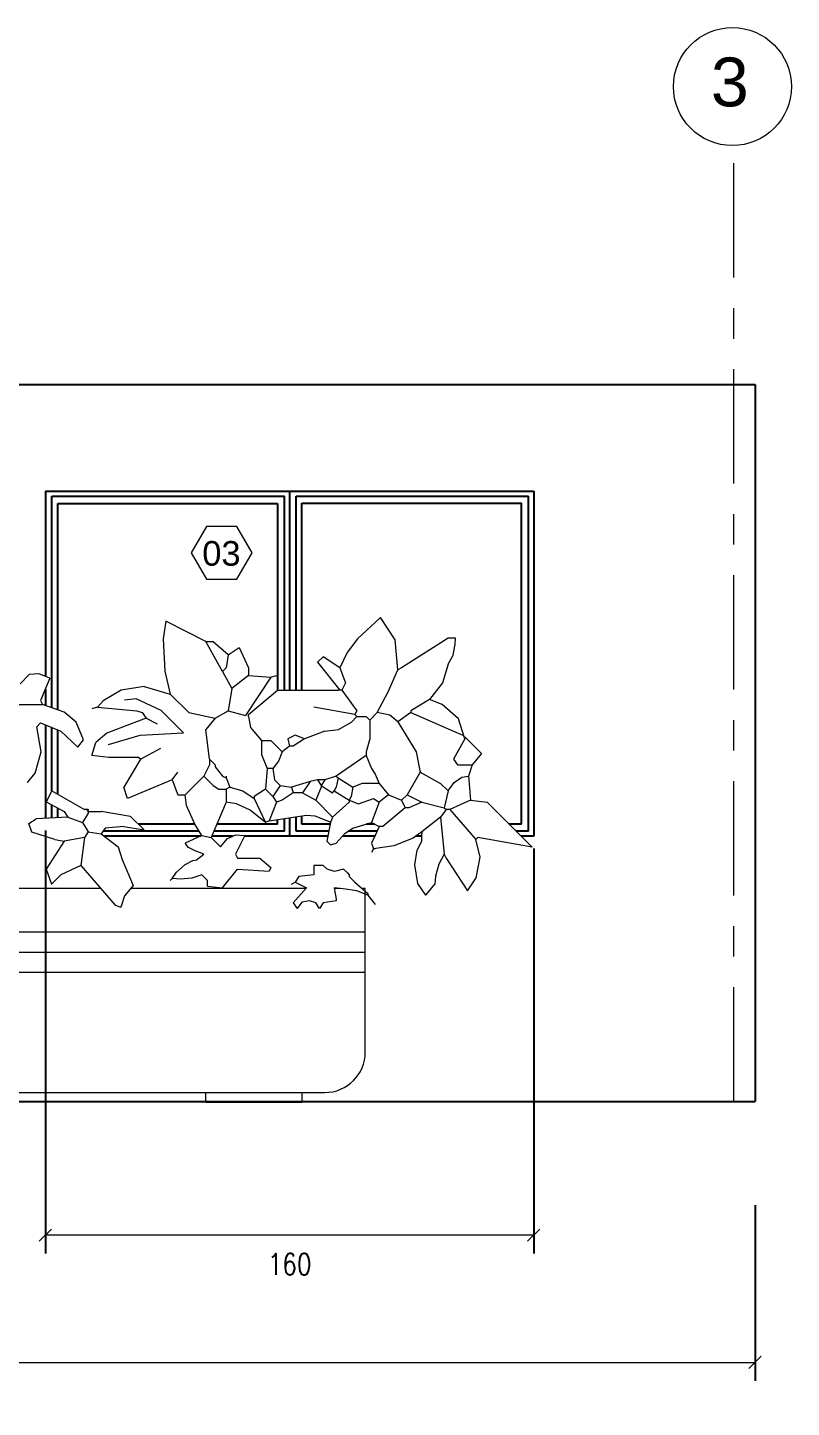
# Model space of a CAD drawing. Header units: inches. Extents: x -1721 to -596, y -6348 to -3031.
# Drawn here: x -911.146 to -908.644, y -3171.271 to -3166.749 of the extents above; entities that cross this region are included whole.
import ezdxf

# ---------------------------------------------------------------- set-up
doc = ezdxf.new("R2010")
doc.units = ezdxf.units.IN
doc.header["$MEASUREMENT"] = 0
doc.linetypes.add('$0$CENTERX2', pattern=[4, 2.5, -0.5, 0.5, -0.5])
doc.linetypes.add('$0$CENTRO2', pattern=[1.125, 0.75, -0.125, 0.125, -0.125])
for name, color, linetype, lineweight in [('$0$AA - serramenti e porte', 4, 'Continuous', 25), ('$0$AA pareti non sezionate', 2, 'Continuous', 25), ('$0$AA- arredo', 8, 'Continuous', 18), ('$1$AA - linee quote', 3, 'Continuous', 13)]:
    doc.layers.add(name, color=color, linetype=linetype, lineweight=lineweight)
doc.styles.add('$0$ARIAL', font='Arial.ttf')
doc.styles.add('$4$E-ROMANS', font='romans.shx', dxfattribs={"width": 0.8})
doc.dimstyles.new('$0$E-0100_TICK_12', dxfattribs={"dimscale": 0.001, "dimtxt": 70, "dimasz": 40, "dimexe": 60, "dimexo": 40, "dimgap": 60, "dimtad": 4, "dimdec": 0, "dimlfac": 100, "dimzin": 0, "dimdsep": 46, "dimtxsty": '$4$E-ROMANS', "dimblk": 'OBLIQUE', "dimblk1": 'OBLIQUE', "dimblk2": 'OBLIQUE', "dimcen": 60, "dimclrd": 256, "dimclre": 256, "dimclrt": 256, "dimadec": 0, "dimazin": 0, "dimtfac": 1, "dimtdec": 0, "dimtmove": 1, "dimatfit": 3, "dimldrblk": '$0$_Open90', "dimfxl": 1, "dimtfill": 1, "dimtolj": 1, "dimtzin": 0, "dimlwd": -1, "dimarcsym": 0})

# ---------------------------------------------------------------- blocks, each defined once
blk = doc.blocks.new('_Oblique')
at = {"color": 0, "linetype": 'ByBlock', "lineweight": -2}
blk.add_line((-0.5, -0.5), (0.5, 0.5), dxfattribs=at)
blk = doc.blocks.new('*D1057')
at = {"layer": '$1$AA - linee quote', "linetype": 'Continuous', "lineweight": -2, "transparency": 16777216}
for p, q in [((-917.9029, -3170.6083), (-917.9029, -3171.1831)), ((-908.7629, -3170.6083), (-908.7629, -3171.1831))]:
    blk.add_line(p, q, dxfattribs=at)
at = {"layer": '$1$AA - linee quote', "transparency": 16777216}
blk.add_line((-917.9029, -3171.1231), (-908.7629, -3171.1231), dxfattribs=at)
at = {"layer": 'DEFPOINTS', "color": 0, "linetype": 'Continuous', "transparency": 16777216}
for p in [(-917.9029, -3170.5683), (-908.7629, -3170.5683), (-908.7629, -3171.1231)]:
    blk.add_point(p, dxfattribs=at)
at = {"layer": '$1$AA - linee quote', "linetype": 'Continuous', "transparency": 16777216, "xscale": 0.04, "yscale": 0.04, "zscale": 0.04, "rotation": 180}
blk.add_blockref('_Oblique', (-917.9029, -3171.1231), dxfattribs=at)
at = {"layer": '$1$AA - linee quote', "linetype": 'Continuous', "transparency": 16777216, "xscale": 0.04, "yscale": 0.04, "zscale": 0.04}
blk.add_blockref('_Oblique', (-908.7629, -3171.1231), dxfattribs=at)
at = {"layer": '$1$AA - linee quote', "linetype": 'Continuous', "transparency": 16777216, "insert": (-913.3329, -3171.2181), "char_height": 0.07, "attachment_point": 5, "style": '$4$E-ROMANS', "bg_fill": 3, "box_fill_scale": 1.25, "bg_fill_color": 256, "bg_fill_true_color": 13158600, "bg_fill_transparency": 0}
blk.add_mtext('\\A1;914', dxfattribs=at)
blk = doc.blocks.new('$0$_Open90')
at = {"color": 0, "linetype": 'ByBlock', "lineweight": -2}
for p, q in [((-19.69, 19.69), (0, 0)), ((0, 0), (-39.37, 0)), ((0, 0), (-19.69, -19.69))]:
    blk.add_line(p, q, dxfattribs=at)
blk = doc.blocks.new('*D1061')
at = {"layer": '$1$AA - linee quote', "linetype": 'Continuous', "lineweight": -2, "transparency": 16777216}
for p, q in [((-911.088, -3169.3802), (-911.088, -3170.7661)), ((-909.488, -3169.4388), (-909.488, -3170.7661))]:
    blk.add_line(p, q, dxfattribs=at)
at = {"layer": '$1$AA - linee quote', "transparency": 16777216}
blk.add_line((-909.488, -3170.7061), (-911.088, -3170.7061), dxfattribs=at)
at = {"layer": 'DEFPOINTS', "color": 0, "linetype": 'Continuous', "transparency": 16777216}
for p in [(-911.088, -3169.3402), (-909.488, -3169.3988, 0), (-911.088, -3170.7061)]:
    blk.add_point(p, dxfattribs=at)
at = {"layer": '$1$AA - linee quote', "linetype": 'Continuous', "transparency": 16777216, "xscale": 0.04, "yscale": 0.04, "zscale": 0.04, "rotation": 180}
blk.add_blockref('_Oblique', (-911.088, -3170.7061), dxfattribs=at)
at = {"layer": '$1$AA - linee quote', "linetype": 'Continuous', "transparency": 16777216, "xscale": 0.04, "yscale": 0.04, "zscale": 0.04}
blk.add_blockref('_Oblique', (-909.488, -3170.7061), dxfattribs=at)
at = {"layer": '$1$AA - linee quote', "linetype": 'Continuous', "transparency": 16777216, "insert": (-910.288, -3170.8011), "char_height": 0.07, "attachment_point": 5, "style": '$4$E-ROMANS', "bg_fill": 3, "box_fill_scale": 1.25, "bg_fill_color": 256, "bg_fill_true_color": 13158600, "bg_fill_transparency": 0}
blk.add_mtext('\\A1;160', dxfattribs=at)

msp = doc.modelspace()

# ---------------------------------------------------------------- linework, layer by layer
at = {"layer": '$0$AA - serramenti e porte'}
for p, q in [((-911.088, -3168.2683), (-910.9349, -3168.2682)), ((-911.088, -3168.2683), (-911.088, -3168.8748)), ((-911.0666, -3168.2849), (-910.9349, -3168.2849)), ((-911.0666, -3168.978), (-911.0666, -3168.2849)), ((-910.9349, -3168.2682), (-910.288, -3168.2682, 0)), ((-910.9349, -3168.2849), (-910.3047, -3168.2849, 0)), ((-910.3047, -3168.9205, 0), (-910.3047, -3168.2849, 0)), ((-910.288, -3168.2682, 0), (-910.1349, -3168.2681, 0)), ((-910.288, -3168.2682, 0), (-910.288, -3168.9205, 0)), ((-910.288, -3168.2682, 0), (-910.288, -3168.9205, 0)), ((-910.2666, -3168.2848, 0), (-910.1349, -3168.2848, 0)), ((-910.2666, -3168.9205, 0), (-910.2666, -3168.2848, 0)), ((-910.1349, -3168.2681, 0), (-909.488, -3168.2681, 0)), ((-910.1349, -3168.2848, 0), (-909.5047, -3168.2848, 0)), ((-909.5047, -3169.3821, 0), (-909.5047, -3168.2848, 0)), ((-909.488, -3168.2681, 0), (-909.488, -3169.3988, 0)), ((-911.0474, -3168.3079), (-910.9349, -3168.3079)), ((-911.0474, -3168.9851), (-911.0474, -3168.3079)), ((-910.9349, -3168.3079), (-910.3276, -3168.3079, 0)), ((-910.3276, -3168.3079, 0), (-910.3276, -3168.9205)), ((-910.2474, -3168.3078, 0), (-910.1349, -3168.3078, 0)), ((-910.2474, -3168.9205, 0), (-910.2474, -3168.3078, 0)), ((-910.1349, -3168.3078, 0), (-909.5276, -3168.3078, 0)), ((-909.5276, -3169.3591, 0), (-909.5276, -3168.3078, 0)), ((-911.088, -3168.9168), (-911.088, -3168.9701)), ((-911.088, -3169.0341), (-911.088, -3169.3402)), ((-911.0666, -3169.25), (-911.0666, -3169.0428)), ((-911.0474, -3169.261), (-911.0474, -3169.0506)), ((-911.0666, -3169.3389), (-911.0666, -3169.296)), ((-911.0474, -3169.3378), (-911.0474, -3169.3065)), ((-910.3276, -3169.3592, 0), (-910.3276, -3169.3439, 0)), ((-910.3047, -3169.3822, 0), (-910.3047, -3169.3405, 0)), ((-910.288, -3169.338, 0), (-910.288, -3169.3989, 0)), ((-910.288, -3169.338, 0), (-910.288, -3169.3988, 0)), ((-910.2666, -3169.3821, 0), (-910.2666, -3169.3348, 0)), ((-910.2474, -3169.3591, 0), (-910.2474, -3169.3319, 0)), ((-910.5842, -3169.3822, 0), (-910.8992, -3169.3822)), ((-910.5983, -3169.3592, 0), (-910.7833, -3169.3592, 0)), ((-910.3047, -3169.3822, 0), (-910.5358, -3169.3822, 0)), ((-910.3276, -3169.3592, 0), (-910.5261, -3169.3592, 0)), ((-910.1592, -3169.3821, 0), (-910.2666, -3169.3821, 0)), ((-910.1546, -3169.3591, 0), (-910.2474, -3169.3591, 0)), ((-910.0011, -3169.3821, 0), (-910.0958, -3169.3821, 0)), ((-910.0095, -3169.3591, 0), (-910.0358, -3169.3591, 0)), ((-909.5276, -3169.3591, 0), (-909.5685, -3169.3591, 0)), ((-909.5047, -3169.3821, 0), (-909.5455, -3169.3821, 0)), ((-910.5795, -3169.3989, 0), (-910.8946, -3169.3989, 0)), ((-910.4755, -3169.3989, 0), (-910.5428, -3169.3989, 0)), ((-910.288, -3169.3989, 0), (-910.4356, -3169.3989, 0)), ((-910.1626, -3169.3988, 0), (-910.2877, -3169.3988, 0)), ((-910.008, -3169.3988, 0), (-910.1151, -3169.3988, 0)), ((-909.8543, -3169.3988, 0), (-909.8738, -3169.3988, 0)), ((-909.488, -3169.3988, 0), (-909.5288, -3169.3988, 0))]:
    msp.add_line(p, q, dxfattribs=at)
at = {"layer": '$0$AA pareti non sezionate'}
for p, q in [((-911.7604, -3167.9183), (-908.7629, -3167.9183)), ((-908.7629, -3167.9183), (-908.7629, -3170.2683)), ((-914.7772, -3170.2683), (-908.7629, -3170.2683))]:
    msp.add_line(p, q, dxfattribs=at)
at = {"layer": '$0$AA- arredo'}
for p, q in [((-910.6939, -3168.6935), (-910.7023, -3168.7523)), ((-910.5621, -3168.7611), (-910.6939, -3168.6935)), ((-909.9899, -3168.6817), (-910.0656, -3168.7523)), ((-909.9422, -3168.7552), (-909.9899, -3168.6817)), ((-910.7023, -3168.7523), (-910.6967, -3168.858)), ((-910.0656, -3168.7523), (-910.0993, -3168.7963)), ((-909.9338, -3168.8533), (-909.9422, -3168.7552)), ((-909.7688, -3168.7495), (-909.9215, -3168.8472)), ((-909.7444, -3168.7495), (-909.7688, -3168.7495)), ((-909.7458, -3168.7699), (-909.7444, -3168.7495)), ((-910.5385, -3168.7617), (-910.5629, -3168.7617)), ((-910.5079, -3168.8594), (-910.5621, -3168.7611)), ((-910.4896, -3168.8045), (-910.5385, -3168.7617)), ((-910.4896, -3168.8045), (-910.4957, -3168.8472)), ((-910.4896, -3168.8045), (-910.4529, -3168.78)), ((-910.4529, -3168.78), (-910.4224, -3168.8472)), ((-910.0993, -3168.7963), (-910.1231, -3168.8472)), ((-909.7688, -3168.835), (-909.7515, -3168.8052)), ((-909.7515, -3168.8052), (-909.7458, -3168.7699)), ((-910.4957, -3168.8472), (-910.5079, -3168.8594)), ((-910.4224, -3168.8472), (-910.4224, -3168.8716)), ((-910.1781, -3168.8106), (-910.1964, -3168.8289)), ((-910.1964, -3168.8289), (-910.1231, -3168.9205)), ((-910.1231, -3168.8472), (-910.1781, -3168.8106)), ((-910.1231, -3168.8472), (-910.1048, -3168.8961)), ((-909.9215, -3168.8472), (-909.9338, -3168.8533)), ((-909.7688, -3168.835), (-909.7872, -3168.8961)), ((-911.1416, -3168.8693), (-911.1708, -3168.8994)), ((-911.108, -3168.8664), (-911.1416, -3168.8693)), ((-911.0731, -3168.8811), (-911.108, -3168.8664)), ((-911.0731, -3168.8811), (-911.1037, -3168.9544)), ((-910.6967, -3168.858), (-910.6789, -3168.9327)), ((-910.5079, -3168.8594), (-910.4774, -3168.9144)), ((-910.4224, -3168.8716), (-910.4774, -3168.9144)), ((-910.3491, -3168.8778), (-910.4328, -3169.0032)), ((-910.4224, -3168.8716), (-910.3491, -3168.8778)), ((-910.3491, -3168.8778), (-910.3308, -3168.8716)), ((-909.9646, -3168.9256), (-909.9338, -3168.8533)), ((-910.8397, -3168.9198), (-910.8986, -3168.955)), ((-910.7644, -3168.9083), (-910.8397, -3168.9198)), ((-910.7644, -3168.9083), (-910.6789, -3168.9327)), ((-910.6789, -3168.9327), (-910.6789, -3168.9266)), ((-910.6789, -3168.9327), (-910.6179, -3168.9938)), ((-910.4774, -3168.9144), (-910.4896, -3168.9877)), ((-910.4224, -3168.9999), (-910.3271, -3168.9205)), ((-910.3271, -3168.9205), (-910.1292, -3168.9205)), ((-910.1231, -3168.9205), (-910.1292, -3168.9205)), ((-910.117, -3168.9205), (-910.1231, -3168.9205)), ((-910.1048, -3168.8961), (-910.117, -3168.9205)), ((-910.117, -3168.9205), (-910.0681, -3168.9877)), ((-910.0009, -3168.9938), (-909.9646, -3168.9256)), ((-909.7872, -3168.8961), (-909.8299, -3168.9511)), ((-911.1953, -3168.9666), (-911.0976, -3168.9666)), ((-911.1037, -3168.9544), (-911.0976, -3168.9666)), ((-911.0266, -3168.9927), (-911.0976, -3168.9666)), ((-910.9171, -3168.9755), (-910.9355, -3168.9816)), ((-910.8986, -3168.955), (-910.9171, -3168.9755)), ((-910.9171, -3168.9755), (-910.7889, -3168.9877)), ((-910.7908, -3168.9488), (-910.8293, -3168.9527)), ((-910.7088, -3168.9866), (-910.7908, -3168.9488)), ((-910.0742, -3168.9999), (-910.2086, -3168.9755)), ((-909.8299, -3168.9511), (-909.891, -3168.9877)), ((-909.7879, -3168.9668), (-909.8299, -3168.9511)), ((-909.7346, -3169.0138), (-909.7879, -3168.9668)), ((-911.1037, -3169.0277), (-911.1159, -3169.0399)), ((-911.1037, -3169.0277), (-911.0379, -3169.0544)), ((-910.9874, -3169.025), (-911.0266, -3168.9927)), ((-910.9632, -3169.0827), (-910.9874, -3169.025)), ((-910.8072, -3169.0305), (-910.8866, -3169.061)), ((-910.7583, -3169.0121), (-910.8072, -3169.0305)), ((-910.7889, -3168.9877), (-910.7705, -3168.9938)), ((-910.7705, -3168.9938), (-910.7583, -3169.0121)), ((-910.7583, -3169.0121), (-910.7217, -3169.0305)), ((-910.6355, -3169.0595), (-910.7088, -3168.9866)), ((-910.6179, -3168.9938), (-910.5323, -3169.0121)), ((-910.5323, -3169.0121), (-910.5629, -3169.0488)), ((-910.5323, -3169.0121), (-910.4896, -3168.9877)), ((-910.4896, -3168.9877), (-910.4328, -3169.0032)), ((-910.4224, -3169.006), (-910.4224, -3168.9999)), ((-910.4224, -3169.006), (-910.4163, -3169.0427)), ((-910.1273, -3169.049), (-910.0852, -3169.0255)), ((-910.0852, -3169.0255), (-910.0681, -3169.006)), ((-910.0681, -3168.9877), (-910.0742, -3168.9999)), ((-910.0742, -3168.9999), (-910.0681, -3169.006)), ((-910.0681, -3169.006), (-910.0376, -3169.006)), ((-910.0376, -3169.006), (-910.0254, -3169.0182)), ((-910.0009, -3168.9938), (-910.0254, -3169.0182)), ((-910.0254, -3169.0182), (-910.0254, -3169.0793)), ((-909.959, -3169.002), (-910.0009, -3168.9938)), ((-909.9338, -3169.0244), (-909.959, -3169.002)), ((-909.891, -3168.9938), (-909.9338, -3169.0244)), ((-909.9338, -3169.0244), (-909.8727, -3169.1221)), ((-909.891, -3168.9877), (-909.891, -3168.9938)), ((-909.891, -3168.9938), (-909.7505, -3169.0549)), ((-909.7139, -3169.0793), (-909.7346, -3169.0138)), ((-911.1024, -3169.122), (-911.1159, -3169.0399)), ((-911.0379, -3169.0544), (-910.9815, -3169.1071)), ((-910.8866, -3169.061), (-910.9233, -3169.0915)), ((-910.8815, -3169.0985), (-910.7771, -3169.0673)), ((-910.7771, -3169.0673), (-910.6355, -3169.0595)), ((-910.5507, -3169.1465), (-910.5629, -3169.0488)), ((-910.4163, -3169.0427), (-910.4102, -3169.0488)), ((-910.4102, -3169.0488), (-910.3796, -3169.0854)), ((-910.2697, -3169.0671), (-910.2941, -3169.0793)), ((-910.2391, -3169.0793), (-910.2697, -3169.0671)), ((-910.172, -3169.0549), (-910.2391, -3169.0793)), ((-910.172, -3169.0549), (-910.1273, -3169.049)), ((-909.7505, -3169.0549), (-909.72, -3169.0671)), ((-909.7139, -3169.0732), (-909.6589, -3169.1282)), ((-909.7139, -3169.0732), (-909.7139, -3169.0793)), ((-910.9815, -3169.1071), (-910.9632, -3169.0827)), ((-910.9355, -3169.1343), (-910.9233, -3169.0915)), ((-910.7767, -3169.1465), (-910.7095, -3169.1099)), ((-910.3796, -3169.0854), (-910.3797, -3169.1313)), ((-910.3796, -3169.0854), (-910.3491, -3169.0854)), ((-910.3491, -3169.0854), (-910.3124, -3169.1221)), ((-910.288, -3169.1038), (-910.3124, -3169.1221)), ((-910.2941, -3169.0793), (-910.288, -3169.1038)), ((-910.2758, -3169.1038), (-910.288, -3169.1038)), ((-910.2391, -3169.0793), (-910.2758, -3169.1038)), ((-910.0254, -3169.0793), (-910.0376, -3169.1221)), ((-909.7139, -3169.0793), (-909.7505, -3169.1465)), ((-911.122, -3169.1926), (-911.1024, -3169.122)), ((-910.8805, -3169.1404), (-910.9355, -3169.1343)), ((-910.7828, -3169.1404), (-910.8805, -3169.1404)), ((-910.7767, -3169.1465), (-910.8316, -3169.2381)), ((-910.7767, -3169.1465), (-910.7828, -3169.1404)), ((-910.5507, -3169.1648), (-910.569, -3169.2015)), ((-910.5507, -3169.1465), (-910.5323, -3169.1648)), ((-910.5507, -3169.1465), (-910.5507, -3169.1648)), ((-910.5323, -3169.1648), (-910.5323, -3169.171)), ((-910.3797, -3169.1313), (-910.3613, -3169.1771)), ((-910.3247, -3169.1526), (-910.343, -3169.1771)), ((-910.3124, -3169.1221), (-910.3247, -3169.1526)), ((-910.0376, -3169.1343), (-910.1353, -3169.2015)), ((-910.0376, -3169.1221), (-910.0376, -3169.1343)), ((-910.0376, -3169.1343), (-910.0193, -3169.1771)), ((-909.8727, -3169.1221), (-909.8605, -3169.1893)), ((-909.7505, -3169.1465), (-909.7383, -3169.1648)), ((-909.7383, -3169.1648), (-909.6894, -3169.1648)), ((-909.6894, -3169.1648), (-909.7016, -3169.2015)), ((-909.6589, -3169.1282), (-909.6894, -3169.1648)), ((-911.1464, -3169.2231), (-911.122, -3169.1926)), ((-910.6728, -3169.2137), (-910.6545, -3169.1893)), ((-910.569, -3169.2015), (-910.6301, -3169.2626)), ((-910.569, -3169.2015), (-910.5385, -3169.232)), ((-910.5323, -3169.171), (-910.5079, -3169.2015)), ((-910.5079, -3169.2015), (-910.4957, -3169.2076)), ((-910.4957, -3169.2015), (-910.4957, -3169.2076)), ((-910.4957, -3169.2076), (-910.4835, -3169.2381)), ((-910.3613, -3169.1771), (-910.3674, -3169.2443)), ((-910.343, -3169.1771), (-910.3613, -3169.1771)), ((-910.343, -3169.1771), (-910.3369, -3169.2137)), ((-910.1353, -3169.2015), (-910.172, -3169.2137)), ((-910.1353, -3169.2015), (-910.1292, -3169.2076)), ((-910.1292, -3169.2076), (-910.1353, -3169.2381)), ((-910.1292, -3169.2076), (-910.0803, -3169.2381)), ((-910.0193, -3169.1771), (-910.0071, -3169.1954)), ((-910.0071, -3169.1954), (-909.9948, -3169.2259)), ((-909.8605, -3169.1893), (-909.9032, -3169.2626)), ((-909.8605, -3169.1893), (-909.7933, -3169.2259)), ((-909.7486, -3169.2224), (-909.7234, -3169.2048)), ((-909.7234, -3169.2048), (-909.7016, -3169.2015)), ((-909.7016, -3169.2015), (-909.6955, -3169.2809)), ((-911.0675, -3169.2495), (-911.0855, -3169.2856)), ((-911.0675, -3169.2495), (-910.9599, -3169.3114)), ((-910.8194, -3169.2748), (-910.8316, -3169.2381)), ((-910.6728, -3169.2137), (-910.8194, -3169.2748)), ((-910.6728, -3169.2137), (-910.6545, -3169.2626)), ((-910.5385, -3169.232), (-910.5201, -3169.2443)), ((-910.5201, -3169.2443), (-910.4957, -3169.2443)), ((-910.4835, -3169.2381), (-910.4957, -3169.2443)), ((-910.4957, -3169.2443), (-910.4957, -3169.287)), ((-910.4835, -3169.2381), (-910.4407, -3169.2504)), ((-910.4407, -3169.2504), (-910.4041, -3169.2748)), ((-910.3674, -3169.2443), (-910.4041, -3169.2687)), ((-910.3674, -3169.2443), (-910.343, -3169.2687)), ((-910.3186, -3169.232), (-910.343, -3169.2687)), ((-910.3369, -3169.2137), (-910.3186, -3169.232)), ((-910.3186, -3169.232), (-910.2819, -3169.2381)), ((-910.2758, -3169.2565), (-910.3124, -3169.2809)), ((-910.2208, -3169.2198), (-910.2819, -3169.2381)), ((-910.2819, -3169.2381), (-910.2758, -3169.2565)), ((-910.2453, -3169.2565), (-910.2758, -3169.2565)), ((-910.2208, -3169.2198), (-910.2453, -3169.2565)), ((-910.2453, -3169.2565), (-910.2025, -3169.2809)), ((-910.1964, -3169.2137), (-910.2208, -3169.2198)), ((-910.1842, -3169.2381), (-910.2025, -3169.2809)), ((-910.1964, -3169.2137), (-910.1842, -3169.232)), ((-910.172, -3169.2137), (-910.1964, -3169.2137)), ((-910.172, -3169.2137), (-910.1842, -3169.232)), ((-910.1842, -3169.232), (-910.1475, -3169.2565)), ((-910.1842, -3169.232), (-910.1842, -3169.2381)), ((-910.1475, -3169.2565), (-910.1414, -3169.2504)), ((-910.1353, -3169.2381), (-910.1414, -3169.2504)), ((-910.1414, -3169.2504), (-910.0926, -3169.2809)), ((-910.0803, -3169.2381), (-910.0865, -3169.2687)), ((-910.0498, -3169.2259), (-910.0803, -3169.2381)), ((-909.9948, -3169.2259), (-910.0498, -3169.2259)), ((-909.9948, -3169.2259), (-909.9643, -3169.2626)), ((-909.7933, -3169.2259), (-909.7688, -3169.2504)), ((-909.7688, -3169.2504), (-909.781, -3169.3053)), ((-909.7688, -3169.2504), (-909.7486, -3169.2224)), ((-911.0855, -3169.2856), (-911.0271, -3169.3175)), ((-910.6545, -3169.2626), (-910.6301, -3169.2626)), ((-910.6254, -3169.2976), (-910.6301, -3169.2626)), ((-910.5985, -3169.3588), (-910.6254, -3169.2976)), ((-910.4957, -3169.287), (-910.5446, -3169.403)), ((-910.4616, -3169.2929), (-910.4957, -3169.287)), ((-910.4168, -3169.3129), (-910.4616, -3169.2929)), ((-910.4041, -3169.2687), (-910.4041, -3169.2748)), ((-910.4041, -3169.2748), (-910.3674, -3169.3542)), ((-910.3308, -3169.287), (-910.3552, -3169.3481)), ((-910.343, -3169.2687), (-910.3308, -3169.287)), ((-910.3124, -3169.2809), (-910.3308, -3169.287)), ((-910.2025, -3169.2809), (-910.1475, -3169.3359)), ((-910.0926, -3169.287), (-910.1475, -3169.3359)), ((-910.0865, -3169.2687), (-910.0926, -3169.2809)), ((-910.0926, -3169.2809), (-910.062, -3169.2931)), ((-910.0926, -3169.2809), (-910.0926, -3169.287)), ((-910.062, -3169.2931), (-910.0132, -3169.2748)), ((-909.9948, -3169.287), (-910.0193, -3169.3542)), ((-910.0132, -3169.2748), (-909.9948, -3169.287)), ((-909.9643, -3169.2626), (-909.9948, -3169.287)), ((-909.9643, -3169.2626), (-909.9215, -3169.2809)), ((-909.9032, -3169.2626), (-909.9215, -3169.2809)), ((-909.9215, -3169.2809), (-909.9093, -3169.3053)), ((-909.9032, -3169.2626), (-909.8543, -3169.287)), ((-909.8543, -3169.287), (-909.8971, -3169.3053)), ((-909.8543, -3169.287), (-909.781, -3169.3053)), ((-909.6955, -3169.2809), (-909.7627, -3169.3114)), ((-909.6955, -3169.2809), (-909.6406, -3169.287)), ((-909.6406, -3169.287), (-909.4931, -3169.4345)), ((-911.1423, -3169.3568), (-911.1187, -3169.342)), ((-911.0149, -3169.3359), (-911.1187, -3169.342)), ((-911.0271, -3169.3175), (-911.0149, -3169.3359)), ((-911.0149, -3169.3359), (-910.966, -3169.3542)), ((-910.9477, -3169.3236), (-910.966, -3169.3542)), ((-910.9538, -3169.3114), (-910.9599, -3169.3114)), ((-910.9538, -3169.3114), (-910.9477, -3169.3175)), ((-910.9477, -3169.3114), (-910.9538, -3169.3114)), ((-910.9477, -3169.3114), (-910.9477, -3169.3175)), ((-910.9477, -3169.3175), (-910.9049, -3169.3175)), ((-910.9477, -3169.3175), (-910.9477, -3169.3236)), ((-910.8089, -3169.3341), (-910.9049, -3169.3175)), ((-910.764, -3169.3781), (-910.8089, -3169.3341)), ((-910.3674, -3169.3542), (-910.4168, -3169.3129)), ((-910.3552, -3169.3481), (-910.233, -3169.3298)), ((-910.233, -3169.3298), (-910.2053, -3169.3321)), ((-910.2053, -3169.3321), (-910.1532, -3169.3529)), ((-910.1475, -3169.3359), (-910.1536, -3169.3542)), ((-909.9093, -3169.3053), (-909.9826, -3169.3664)), ((-909.8971, -3169.3053), (-909.9093, -3169.3053)), ((-909.7933, -3169.3359), (-909.8543, -3169.3847)), ((-909.7749, -3169.3114), (-909.7933, -3169.3359)), ((-909.7933, -3169.3359), (-909.781, -3169.458)), ((-909.781, -3169.3053), (-909.7749, -3169.3114)), ((-909.7627, -3169.3114), (-909.7749, -3169.3114)), ((-909.7627, -3169.3114), (-909.6772, -3169.4092)), ((-911.1322, -3169.386), (-911.1423, -3169.3568)), ((-911.0576, -3169.4092), (-911.1322, -3169.386)), ((-910.966, -3169.3542), (-910.9477, -3169.3847)), ((-910.9477, -3169.3847), (-910.9599, -3169.403)), ((-910.9477, -3169.3847), (-910.9049, -3169.3908)), ((-910.8927, -3169.3725), (-910.9049, -3169.3908)), ((-910.9049, -3169.3908), (-910.85, -3169.4336)), ((-910.8316, -3169.3664), (-910.8927, -3169.3725)), ((-910.8316, -3169.3664), (-910.764, -3169.3781)), ((-910.5751, -3169.3969), (-910.5985, -3169.3588)), ((-910.3552, -3169.3481), (-910.3674, -3169.3542)), ((-910.1536, -3169.3542), (-910.1658, -3169.4153)), ((-910.1353, -3169.4214), (-910.1062, -3169.3889)), ((-910.1062, -3169.3889), (-910.0812, -3169.3725)), ((-910.0812, -3169.3725), (-910.0193, -3169.3542)), ((-910.0193, -3169.3542), (-909.9948, -3169.3664)), ((-909.9948, -3169.3664), (-910.0071, -3169.3969)), ((-909.9826, -3169.3664), (-909.9948, -3169.3664)), ((-909.8543, -3169.3847), (-909.8829, -3169.4053)), ((-909.8543, -3169.3847), (-909.8543, -3169.3908)), ((-909.8543, -3169.4153), (-909.8543, -3169.3908)), ((-911.0271, -3169.4153), (-911.0861, -3169.5065)), ((-911.0576, -3169.4092), (-911.0271, -3169.4153)), ((-910.9599, -3169.403), (-911.0271, -3169.4153)), ((-910.9599, -3169.403), (-910.9721, -3169.4947)), ((-910.85, -3169.4336), (-910.8369, -3169.4751)), ((-910.5751, -3169.3969), (-910.6301, -3169.4214)), ((-910.6187, -3169.4352), (-910.6301, -3169.4214)), ((-910.5974, -3169.4469), (-910.6187, -3169.4352)), ((-910.5751, -3169.3969), (-910.5446, -3169.403)), ((-910.5446, -3169.403), (-910.514, -3169.4336)), ((-910.514, -3169.4336), (-910.4919, -3169.4058)), ((-910.4919, -3169.4058), (-910.4639, -3169.394)), ((-910.4346, -3169.3969), (-910.4652, -3169.458)), ((-910.4639, -3169.394), (-910.4346, -3169.3969)), ((-910.1658, -3169.4153), (-910.1536, -3169.4275)), ((-910.1536, -3169.4275), (-910.1353, -3169.4214)), ((-910.0071, -3169.3969), (-910.0193, -3169.4214)), ((-910.0193, -3169.4214), (-910.0132, -3169.4397)), ((-909.9466, -3169.4305), (-910.0132, -3169.4397)), ((-909.8829, -3169.4053), (-909.9466, -3169.4305)), ((-909.8704, -3169.4447), (-909.8543, -3169.4153)), ((-909.6711, -3169.403), (-909.6772, -3169.4092)), ((-909.6638, -3169.4676), (-909.6772, -3169.4092)), ((-909.4931, -3169.4345), (-909.6711, -3169.403)), ((-910.8369, -3169.4751), (-910.8002, -3169.5603)), ((-910.6299, -3169.4916), (-910.6053, -3169.4786)), ((-910.6053, -3169.4786), (-910.5934, -3169.4763)), ((-910.569, -3169.458), (-910.5974, -3169.4469)), ((-910.5934, -3169.4763), (-910.569, -3169.458)), ((-910.4652, -3169.458), (-910.459, -3169.4702)), ((-910.459, -3169.4702), (-910.3857, -3169.4702)), ((-910.3857, -3169.4702), (-910.3491, -3169.5008)), ((-910.0132, -3169.4397), (-910.0193, -3169.4519)), ((-910.0071, -3169.4397), (-910.0132, -3169.4397)), ((-909.8777, -3169.4928), (-909.8704, -3169.4447)), ((-909.781, -3169.458), (-909.7994, -3169.4906)), ((-909.781, -3169.458), (-909.7749, -3169.4702)), ((-909.7749, -3169.4702), (-909.7052, -3169.5781)), ((-909.6763, -3169.5354), (-909.6638, -3169.4676)), ((-911.0861, -3169.5065), (-911.0678, -3169.5554)), ((-911.0373, -3169.5248), (-911.0678, -3169.5554)), ((-910.9721, -3169.4947), (-911.0373, -3169.5248)), ((-910.9721, -3169.4947), (-910.8593, -3169.6247)), ((-910.6728, -3169.5374), (-910.658, -3169.5163)), ((-910.658, -3169.5163), (-910.6299, -3169.4916)), ((-910.5751, -3169.5252), (-910.6086, -3169.5362)), ((-910.5568, -3169.5435), (-910.5751, -3169.5252)), ((-910.5079, -3169.568), (-910.459, -3169.5069)), ((-910.459, -3169.5069), (-910.3552, -3169.513)), ((-910.3491, -3169.5008), (-910.3552, -3169.513)), ((-910.2086, -3169.5252), (-910.2575, -3169.5313)), ((-910.2086, -3169.4947), (-910.2086, -3169.5252)), ((-910.1781, -3169.4947), (-910.2086, -3169.4947)), ((-910.1647, -3169.507), (-910.1781, -3169.4947)), ((-910.1407, -3169.5146), (-910.1647, -3169.507)), ((-910.1109, -3169.5069), (-910.1407, -3169.5146)), ((-910.0987, -3169.5191), (-910.1109, -3169.5069)), ((-910.0987, -3169.5191), (-910.0926, -3169.5252)), ((-910.0926, -3169.5252), (-910.0926, -3169.5313)), ((-909.8673, -3169.554), (-909.8777, -3169.4928)), ((-909.7994, -3169.4906), (-909.8099, -3169.5299)), ((-910.8002, -3169.5603), (-910.8288, -3169.5942)), ((-910.6728, -3169.5374), (-910.6789, -3169.5435)), ((-910.6445, -3169.5398), (-910.6728, -3169.5374)), ((-910.6086, -3169.5362), (-910.6445, -3169.5398)), ((-910.5568, -3169.5619), (-910.5568, -3169.5435)), ((-910.5568, -3169.5619), (-910.5079, -3169.568)), ((-910.2819, -3169.5558), (-910.2697, -3169.5496)), ((-910.233, -3169.568), (-910.2758, -3169.6168)), ((-910.2575, -3169.5313), (-910.2697, -3169.5496)), ((-910.2697, -3169.5496), (-910.233, -3169.568)), ((-910.1414, -3169.568), (-910.1353, -3169.6046)), ((-910.1125, -3169.5715), (-910.1414, -3169.568)), ((-910.0676, -3169.578), (-910.1125, -3169.5715)), ((-910.0926, -3169.5313), (-910.0742, -3169.5496)), ((-910.0742, -3169.5496), (-910.0315, -3169.5863)), ((-909.8421, -3169.5924), (-909.8673, -3169.554)), ((-909.8421, -3169.5924), (-909.8116, -3169.5558)), ((-909.8099, -3169.5299), (-909.8116, -3169.5558)), ((-909.7052, -3169.5781), (-909.6763, -3169.5354)), ((-910.8288, -3169.5942), (-910.841, -3169.6308)), ((-910.2758, -3169.6168), (-910.2636, -3169.6352)), ((-910.2481, -3169.6152), (-910.2636, -3169.6352)), ((-910.2231, -3169.6108), (-910.2481, -3169.6152)), ((-910.2022, -3169.6174), (-910.2231, -3169.6108)), ((-910.1903, -3169.6352), (-910.2022, -3169.6174)), ((-910.1781, -3169.6168), (-910.1903, -3169.6352)), ((-910.1353, -3169.6107), (-910.1781, -3169.6168)), ((-910.1353, -3169.6046), (-910.1353, -3169.6107)), ((-910.0315, -3169.5924), (-910.0676, -3169.578)), ((-910.0315, -3169.5863), (-910.0315, -3169.5924)), ((-910.0315, -3169.5924), (-910.0071, -3169.6229)), ((-910.8593, -3169.6247), (-910.841, -3169.6308)), ((-912.0211, -3169.7124), (-910.0403, -3169.7124)), ((-912.277, -3169.7783), (-910.0403, -3169.7783)), ((-912.277, -3169.8442), (-910.0403, -3169.8442))]:
    msp.add_line(p, q, dxfattribs=at)
at = {"layer": '$0$AA- arredo', "ltscale": 0.05}
for p, q in [((-910.9065, -3169.5703), (-911.2515, -3169.5703)), ((-910.2351, -3169.5703), (-910.8086, -3169.5703)), ((-910.1225, -3169.5703), (-910.141, -3169.5703)), ((-910.0403, -3169.5703), (-910.0502, -3169.5703)), ((-910.0403, -3170.1062), (-910.0403, -3169.5703)), ((-912.1446, -3170.2386), (-910.1726, -3170.2386))]:
    msp.add_line(p, q, dxfattribs=at)
msp.add_lwpolyline([(-910.2483, -3170.2709), (-910.5622, -3170.2709), (-910.5622, -3170.2386), (-910.2483, -3170.2386)], close=True, dxfattribs=at)
at = {"layer": '$0$AA- arredo'}
msp.add_arc((-910.3271, -3168.9205), 0.000000764, 90.353, 130.156, dxfattribs=at)
at = {"layer": '$0$AA- arredo', "ltscale": 0.05}
msp.add_arc((-910.1726, -3170.1062), 0.1324, 270, 360, dxfattribs=at)
at = {"layer": '$1$AA - linee quote', "linetype": '$0$CENTRO2', "ltscale": 0.5}
msp.add_line((-908.8329, -3170.2683), (-908.8329, -3167.1354), dxfattribs=at)
at = {"layer": '$1$AA - linee quote'}
msp.add_lwpolyline([(-910.4107, -3168.4701), (-910.4607, -3168.3835), (-910.5607, -3168.3835), (-910.6107, -3168.4701), (-910.5607, -3168.5567), (-910.4607, -3168.5567)], close=True, dxfattribs=at)
msp.add_circle((-908.837, -3166.9421), 0.1933, dxfattribs=at)

# ---------------------------------------------------------------- texts
at = {"layer": '$1$AA - linee quote', "style": '$0$ARIAL'}
msp.add_text('03', height=0.08074, rotation=359.8326, dxfattribs=at).set_placement((-910.5742, -3168.5121))
at = {"layer": '$1$AA - linee quote', "linetype": '$0$CENTERX2', "ltscale": 5, "style": '$0$ARIAL'}
msp.add_attdef('3', (-908.9076, -3167.0069), '', height=0.16, dxfattribs=at)

# ---------------------------------------------------------------- dimensions: what is measured, and where the dimension line sits
at = {"layer": '$1$AA - linee quote', "color": 7, "linetype": 'Continuous', "true_color": 0xffffff}
dim = msp.add_linear_dim(base=(-908.7629, -3171.1231), p1=(-917.9029, -3170.5683), p2=(-908.7629, -3170.5683), dimstyle='$0$E-0100_TICK_12', dxfattribs=at)
dim.commit()
dim.dimension.update_dxf_attribs({"geometry": '*D1057', "text_midpoint": (-913.3329, -3171.2181)})

# ---------------------------------------------------------------- next in the draw order: dimensions: what is measured, and where the dimension line sits
dim = msp.add_linear_dim(base=(-911.088, -3170.7061), p1=(-909.488, -3169.3988, 0), p2=(-911.088, -3169.3402), dimstyle='$0$E-0100_TICK_12', dxfattribs=at)
dim.commit()
dim.dimension.update_dxf_attribs({"geometry": '*D1061', "text_midpoint": (-910.288, -3170.8011)})

doc.saveas('drawing.dxf')
